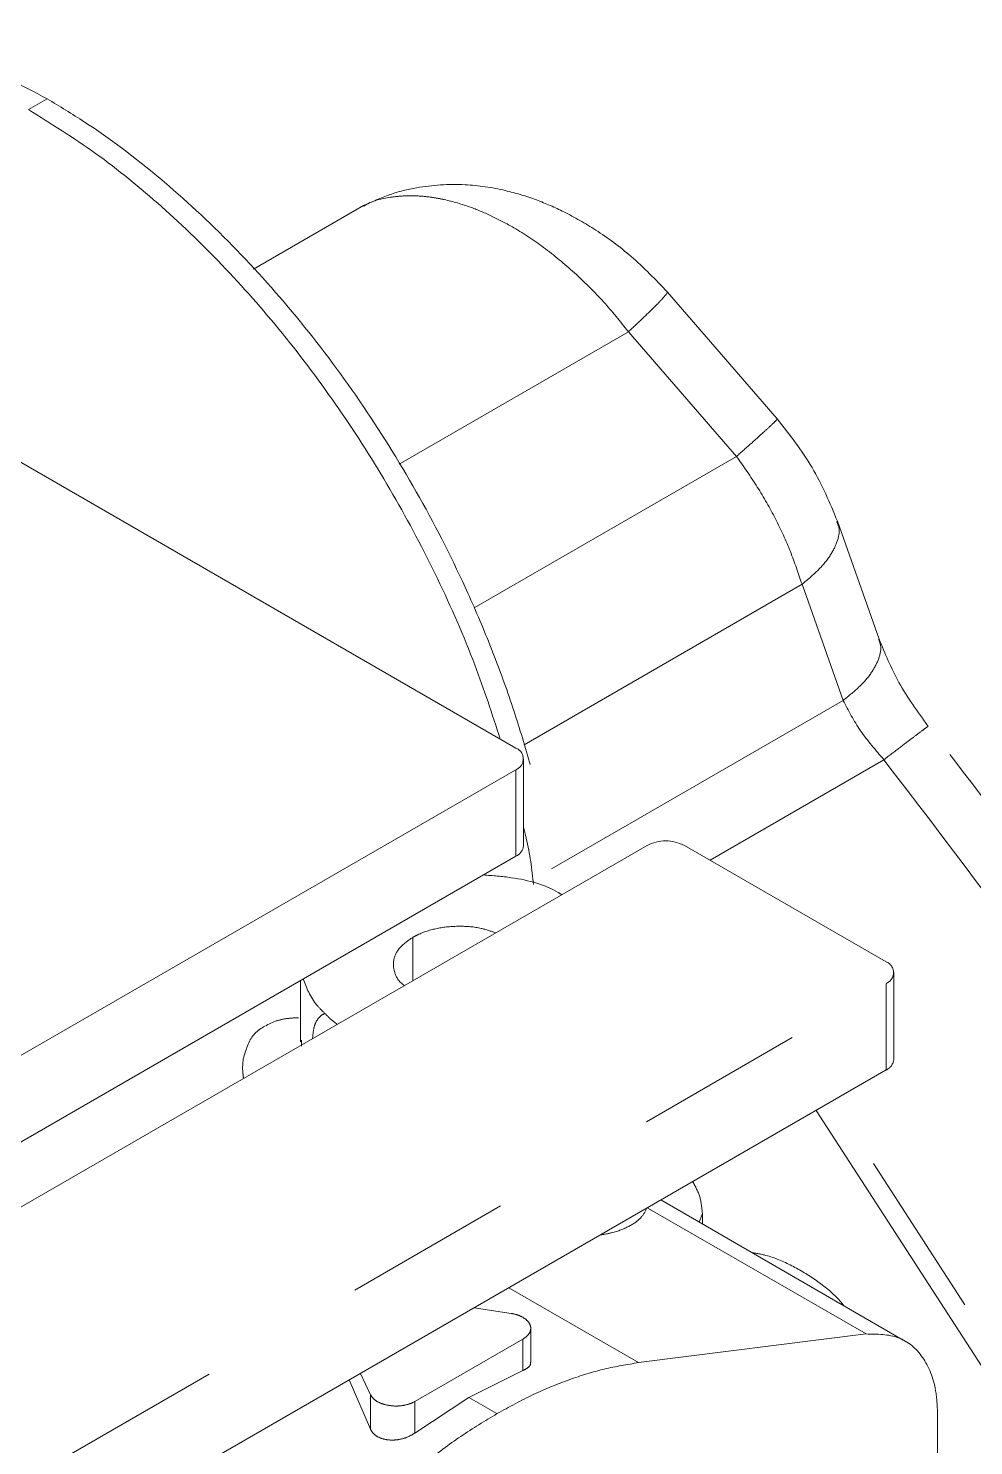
# Paper-space layout 'Blatt1' of a CAD drawing. Header units: millimetres. Extents: x 0 to 1189, y 0 to 841.
# Drawn here: x 931.13 to 938.26, y 245.65 to 256.34 of the extents above; entities that cross this region are included whole.
import ezdxf

# ---------------------------------------------------------------- set-up
doc = ezdxf.new("R2010")
doc.units = ezdxf.units.MM
doc.linetypes.add('PHANTOM', pattern=[12.7, 6.35, -1.27, 1.27, -1.27, 1.27, -1.27])

psp = doc.layouts.new('Blatt1')

# ---------------------------------------------------------------- linework, layer by layer
at = {"color": 8, "linetype": 'PHANTOM', "lineweight": 18}
for p, q in [((931.132, 255.729), (931.273, 255.811)), ((935.658, 254.053), (933.928, 253.054)), ((935.658, 254.053), (936.473, 253.113)), ((936.473, 253.113), (934.495, 251.971)), ((936.968, 252.148), (934.871, 250.938)), ((936.968, 252.148), (937.278, 251.272)), ((937.278, 251.272), (935.078, 250.001)), ((934.809, 250.096), (934.809, 250.749)), ((936.274, 250.067), (937.586, 250.824)), ((934.031, 249.484), (934.031, 249.157)), ((937.602, 249.137), (937.602, 248.484)), ((933.191, 248.698), (933.193, 248.663)), ((937.451, 246.492), (935.801, 247.444)), ((936.193, 247.335), (936.216, 247.401)), ((934.756, 246.841), (935.735, 246.276)), ((934.863, 246.217), (934.863, 246.454)), ((933.712, 245.774), (933.712, 246.034)), ((934.047, 245.745), (934.047, 245.982)), ((934.667, 245.891), (934.455, 246.014))]:
    psp.add_line(p, q, dxfattribs=at)
at = {"color": 7, "linetype": 'PHANTOM', "lineweight": 18}
for p, q in [((933.661, 255.005), (932.83, 254.525)), ((936.781, 253.397), (935.953, 254.353)), ((934.809, 250.913), (930.813, 253.219)), ((937.55, 251.735), (937.235, 252.625)), ((934.809, 250.749), (929.505, 247.688)), ((934.867, 250.178), (934.867, 250.831)), ((930.495, 247.116), (935.799, 250.178)), ((937.602, 249.3), (936.081, 250.178)), ((934.809, 250.096), (929.581, 247.078)), ((933.184, 249.158), (933.184, 248.697)), ((937.66, 248.565), (937.66, 249.219)), ((926.995, 243.014), (937.602, 249.137)), ((933.191, 248.71), (933.191, 248.698)), ((937.602, 248.484), (926.995, 242.361)), ((942.334, 240.313), (937.2, 248.252)), ((937.074, 248.179), (942.08, 240.439)), ((937.732, 246.446), (935.902, 247.503)), ((936.216, 247.322), (936.216, 247.401)), ((934.495, 246.69), (934.774, 246.647)), ((934.922, 246.28), (934.922, 246.535)), ((935.735, 246.276), (937.451, 246.492)), ((934.047, 245.982), (934.863, 246.454)), ((933.637, 246.195), (933.712, 246.034)), ((934.455, 246.014), (934.863, 246.217)), ((933.553, 246.146), (933.712, 245.774)), ((934.047, 245.745), (934.455, 246.014)), ((937.991, 245.891), (937.991, 243.224))]:
    psp.add_line(p, q, dxfattribs=at)
for centre, radius, start, end in [((934.778, 250.831), 0.0873, 290.7834, 69.2166), ((935.94, 249.905), 0.307, 62.6097, 117.3903), ((934.767, 250.188), 0.101, 294.3747, 354.3052), ((937.571, 249.219), 0.0873, 290.7834, 69.2166), ((937.56, 248.575), 0.101, 294.3747, 354.3052)]:
    psp.add_arc(centre, radius, start, end, dxfattribs=at)
for points, knots in [([(928.527, 256.077), (928.546, 256.09), (928.692, 256.196), (928.956, 256.273), (929.296, 256.335), (929.582, 256.346), (929.878, 256.323), (930.257, 256.251), (930.722, 256.102), (931.089, 255.908), (931.273, 255.811)], [0, 0, 0, 0, 0.028001, 0.215886, 0.321787, 0.427687, 0.533586, 0.639484, 0.819742, 1, 1, 1, 1]), ([(931.273, 255.811), (931.367, 255.754), (931.653, 255.582), (932.126, 255.224), (932.675, 254.717), (933.192, 254.137), (933.668, 253.497), (934.093, 252.808), (934.406, 252.189), (934.627, 251.666), (934.78, 251.249), (934.908, 250.832), (935.03, 250.354), (935.078, 250.025), (935.106, 249.83)], [0, 0, 0, 0, 0.051694, 0.156431, 0.261169, 0.364764, 0.46836, 0.573097, 0.677834, 0.736869, 0.795904, 0.854937, 0.913971, 1, 1, 1, 1]), ([(935.953, 254.353), (935.864, 254.445), (935.697, 254.619), (935.428, 254.817), (935.187, 254.955), (934.961, 255.054), (934.71, 255.13), (934.403, 255.175), (934.109, 255.156), (933.852, 255.093), (933.723, 255.033), (933.656, 255.002)], [0, 0, 0, 0, 0.144585, 0.27033, 0.376954, 0.464829, 0.560491, 0.67997, 0.825788, 0.909324, 1, 1, 1, 1]), ([(937.235, 252.625), (937.178, 252.762), (937.064, 253.033), (936.875, 253.276), (936.781, 253.397)], [0, 0, 0, 0, 0.504708, 1, 1, 1, 1]), ([(937.92, 251.076), (937.841, 251.186), (937.684, 251.403), (937.595, 251.625), (937.55, 251.735)], [0, 0, 0, 0, 0.505677, 1, 1, 1, 1]), ([(944.189, 241.221), (943.86, 241.854), (943.213, 243.096), (942.177, 244.887), (941.127, 246.578), (940.065, 248.169), (939.003, 249.664), (938.276, 250.613), (937.92, 251.076)], [0, 0, 0, 0, 0.184038, 0.361127, 0.531267, 0.694459, 0.850703, 1, 1, 1, 1]), ([(935.155, 249.806), (935.146, 249.812), (935.049, 249.876), (934.838, 249.935), (934.634, 249.95), (934.564, 249.955)], [0, 0, 0, 0, 0.05924, 0.673143, 1, 1, 1, 1]), ([(934.031, 249.484), (933.995, 249.459), (933.923, 249.408), (933.878, 249.312), (933.891, 249.215), (933.926, 249.148), (933.966, 249.123), (933.968, 249.121)], [0, 0, 0, 0, 0.246469, 0.492938, 0.739344, 0.985774, 1, 1, 1, 1]), ([(934.656, 249.518), (934.621, 249.531), (934.538, 249.561), (934.381, 249.573), (934.213, 249.557), (934.097, 249.52), (934.044, 249.491), (934.031, 249.484)], [0, 0, 0, 0, 0.182189, 0.428966, 0.675831, 0.922724, 1, 1, 1, 1]), ([(933.206, 249.171), (933.231, 249.103), (933.265, 249.011), (933.348, 248.931), (933.369, 248.91)], [0, 0, 0, 0, 0.742239, 1, 1, 1, 1]), ([(933.369, 248.91), (933.391, 248.888), (933.419, 248.859), (933.454, 248.834), (933.461, 248.829)], [0, 0, 0, 0, 0.796132, 1, 1, 1, 1]), ([(936.216, 247.401), (936.212, 247.444), (936.206, 247.527), (936.164, 247.604), (936.143, 247.641)], [0, 0, 0, 0, 0.50979, 1, 1, 1, 1]), ([(934.863, 246.454), (934.878, 246.464), (934.906, 246.484), (934.924, 246.523), (934.92, 246.562), (934.894, 246.598), (934.848, 246.628), (934.804, 246.642), (934.778, 246.646), (934.774, 246.647)], [0, 0, 0, 0, 0.161059, 0.322113, 0.483262, 0.644355, 0.805283, 0.966386, 1, 1, 1, 1]), ([(937.451, 246.492), (937.536, 246.491), (937.707, 246.49), (937.89, 246.331), (937.979, 246.116), (937.988, 245.95), (937.991, 245.891)], [0, 0, 0, 0, 0.281362, 0.562723, 0.84411, 1, 1, 1, 1]), ([(934.667, 245.891), (934.758, 245.941), (934.941, 246.041), (935.212, 246.151), (935.478, 246.234), (935.649, 246.262), (935.735, 246.276)], [0, 0, 0, 0, 0.250634, 0.501268, 0.749557, 1, 1, 1, 1]), ([(934.863, 246.217), (934.877, 246.224), (934.906, 246.239), (934.923, 246.263), (934.92, 246.277), (934.919, 246.28)], [0, 0, 0, 0, 0.4344203, 0.8688281, 1, 1, 1, 1]), ([(933.712, 246.034), (933.72, 246.022), (933.736, 245.998), (933.785, 245.969), (933.846, 245.952), (933.914, 245.946), (933.98, 245.955), (934.024, 245.97), (934.043, 245.981), (934.047, 245.982)], [0, 0, 0, 0, 0.161064, 0.322125, 0.483274, 0.644367, 0.805295, 0.966398, 1, 1, 1, 1]), ([(933.6, 245.043), (933.685, 245.128), (933.857, 245.299), (934.124, 245.524), (934.394, 245.726), (934.576, 245.836), (934.667, 245.891)], [0, 0, 0, 0, 0.250634, 0.501268, 0.749557, 1, 1, 1, 1]), ([(933.712, 245.774), (933.72, 245.761), (933.736, 245.734), (933.783, 245.706), (933.843, 245.691), (933.91, 245.691), (933.976, 245.706), (934.022, 245.728), (934.042, 245.742), (934.047, 245.745)], [0, 0, 0, 0, 0.158269, 0.316581, 0.474109, 0.632487, 0.79307, 0.955978, 1, 1, 1, 1])]:
    psp.add_open_spline(points, degree=3, knots=knots, dxfattribs=at)
at = {"color": 8, "linetype": 'PHANTOM', "lineweight": 18}
for points, knots in [([(931.132, 255.729), (931.301, 255.624), (931.641, 255.413), (932.141, 255.005), (932.624, 254.538), (933.082, 254.013), (933.506, 253.441), (933.89, 252.831), (934.225, 252.194), (934.499, 251.573), (934.631, 251.167), (934.691, 250.98)], [0, 0, 0, 0, 0.112978, 0.225956, 0.338934, 0.451912, 0.56489, 0.677868, 0.790846, 0.903823, 1, 1, 1, 1]), ([(933.663, 255.002), (933.671, 255.007), (933.732, 255.045), (933.841, 255.067), (933.978, 255.081), (934.082, 255.079), (934.179, 255.068), (934.307, 255.044), (934.455, 255.001), (934.631, 254.927), (934.82, 254.826), (935.035, 254.686), (935.189, 254.552), (935.266, 254.486)], [0, 0, 0, 0, 0.021339, 0.161647, 0.231821, 0.301971, 0.365615, 0.414561, 0.535292, 0.628461, 0.721532, 0.860873, 1, 1, 1, 1]), ([(935.266, 254.486), (935.335, 254.419), (935.474, 254.285), (935.597, 254.13), (935.658, 254.053)], [0, 0, 0, 0, 0.500221, 1, 1, 1, 1]), ([(935.658, 254.053), (935.696, 254.088), (935.77, 254.158), (935.856, 254.241), (935.917, 254.304), (935.951, 254.343), (935.951, 254.349), (935.951, 254.351)], [0, 0, 0, 0, 0.206406, 0.412832, 0.619258, 0.825693, 1, 1, 1, 1]), ([(936.473, 253.113), (936.512, 253.147), (936.589, 253.214), (936.677, 253.294), (936.741, 253.353), (936.778, 253.389), (936.779, 253.393), (936.779, 253.395)], [0, 0, 0, 0, 0.206533, 0.413087, 0.619642, 0.826204, 1, 1, 1, 1]), ([(936.473, 253.113), (936.527, 253.037), (936.635, 252.884), (936.771, 252.642), (936.886, 252.395), (936.94, 252.23), (936.968, 252.148)], [0, 0, 0, 0, 0.2500534, 0.5000337, 0.7499985, 1, 1, 1, 1]), ([(936.968, 252.148), (937.011, 252.184), (937.098, 252.257), (937.188, 252.368), (937.239, 252.475), (937.255, 252.562), (937.237, 252.607), (937.23, 252.623)], [0, 0, 0, 0, 0.218056, 0.436139, 0.654224, 0.87232, 1, 1, 1, 1]), ([(937.278, 251.272), (937.322, 251.307), (937.409, 251.377), (937.499, 251.485), (937.552, 251.589), (937.569, 251.674), (937.552, 251.718), (937.546, 251.734)], [0, 0, 0, 0, 0.218218, 0.436463, 0.65471, 0.872966, 1, 1, 1, 1]), ([(937.586, 250.824), (937.524, 250.897), (937.398, 251.041), (937.318, 251.195), (937.278, 251.272)], [0, 0, 0, 0, 0.4991715, 1, 1, 1, 1]), ([(937.586, 250.824), (937.627, 250.856), (937.708, 250.918), (937.802, 250.99), (937.872, 251.042), (937.913, 251.073), (937.916, 251.074), (937.918, 251.075)], [0, 0, 0, 0, 0.206592, 0.413203, 0.619816, 0.826436, 1, 1, 1, 1]), ([(937.586, 250.824), (938.053, 250.212), (938.987, 248.988), (940.296, 247.087), (941.532, 245.144), (942.694, 243.16), (943.399, 241.808), (943.752, 241.132)], [0, 0, 0, 0, 0.2000288, 0.399945, 0.6000536, 0.7999691, 1, 1, 1, 1]), ([(934.867, 250.316), (934.874, 250.288), (934.913, 250.14), (934.93, 249.997), (934.943, 249.882)], [0, 0, 0, 0, 0.188685, 1, 1, 1, 1]), ([(932.996, 248.853), (932.934, 248.825), (932.811, 248.77), (932.773, 248.635), (932.753, 248.567)], [0, 0, 0, 0, 0.4992096, 1, 1, 1, 1]), ([(933.17, 248.878), (933.139, 248.877), (933.077, 248.874), (933.023, 248.86), (932.996, 248.853)], [0, 0, 0, 0, 0.4992811, 1, 1, 1, 1]), ([(933.344, 248.898), (933.331, 248.886), (933.306, 248.861), (933.283, 248.804), (933.278, 248.748), (933.276, 248.722)], [0, 0, 0, 0, 0.345855, 0.695786, 1, 1, 1, 1]), ([(933.369, 248.91), (933.365, 248.909), (933.356, 248.905), (933.348, 248.9), (933.344, 248.898)], [0, 0, 0, 0, 0.499589, 1, 1, 1, 1]), ([(932.753, 248.567), (932.75, 248.539), (932.745, 248.494), (932.752, 248.441), (932.755, 248.421)], [0, 0, 0, 0, 0.614674, 1, 1, 1, 1]), ([(935.799, 247.446), (935.786, 247.419), (935.76, 247.365), (935.666, 247.302), (935.561, 247.259), (935.475, 247.244), (935.446, 247.239)], [0, 0, 0, 0, 0.27881, 0.567841, 0.851684, 1, 1, 1, 1]), ([(937.287, 246.703), (937.273, 246.72), (937.211, 246.793), (937.078, 246.899), (936.893, 247.012), (936.725, 247.083), (936.622, 247.101), (936.586, 247.108)], [0, 0, 0, 0, 0.074557, 0.335232, 0.5959, 0.856573, 1, 1, 1, 1])]:
    psp.add_open_spline(points, degree=3, knots=knots, dxfattribs=at)

doc.saveas('drawing.dxf')
